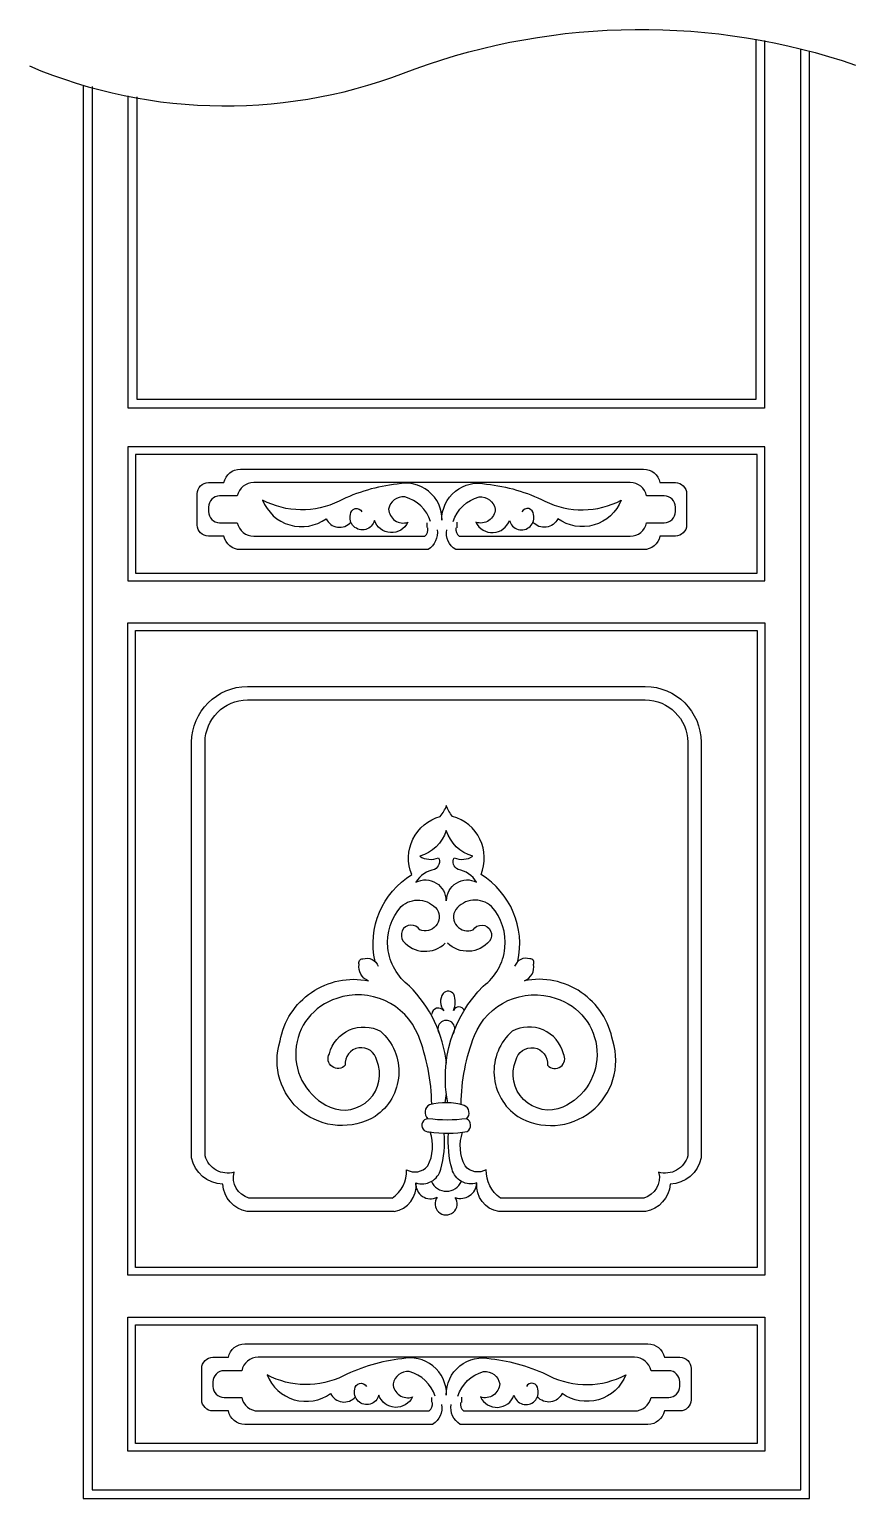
# Model space of a CAD drawing. Header units: metres. Extents: x -1177 to -711, y -4 to 825.
import ezdxf

# ---------------------------------------------------------------- set-up
doc = ezdxf.new("R2010")
doc.units = ezdxf.units.M
doc.layers.add('3', color=3, linetype='Continuous')
doc.layers.add('4', color=4, linetype='Continuous')

msp = doc.modelspace()

# ---------------------------------------------------------------- linework, layer by layer
at = {"layer": '3'}
for p, q in [((-935.84, 547.14), (-935.84, 543.97)), ((-933.32, 53.8), (-933.32, 50.62))]:
    msp.add_line(p, q, dxfattribs=at)
for points in [[(-1176.85, 804.5, 0.2), (-959.42, 802.98, -0.17), (-711.05, 805.05)], [(-946.96, 542.97, -0.3), (-952.03, 531.74), (-1057.92, 531.74, -0.36), (-1067.18, 539.3), (-1075.9, 539.3, -0.41), (-1082.2, 545.6), (-1082.2, 563.24, -0.41), (-1075.9, 569.54), (-1067.18, 569.54, -0.36), (-1057.92, 577.1), (-830.62, 577.1, -0.36), (-821.36, 569.54), (-812.64, 569.54, -0.41), (-806.34, 563.24), (-806.34, 545.6, -0.41), (-812.64, 539.3), (-821.36, 539.3, -0.36), (-830.62, 531.74), (-936.51, 531.74, -0.31), (-941.58, 542.97)], [(-936.34, 544.04, 0.28), (-934.56, 539.3), (-838.18, 539.3, 0.36), (-828.92, 546.86), (-818.94, 546.86, 0.41), (-812.64, 553.16), (-812.64, 555.68, 0.41), (-818.94, 561.98), (-828.92, 561.98, 0.36), (-838.18, 569.54), (-1050.36, 569.54, 0.36), (-1059.62, 561.98), (-1069.6, 561.98, 0.41), (-1075.9, 555.68), (-1075.9, 553.16, 0.41), (-1069.6, 546.86), (-1059.62, 546.86, 0.36), (-1050.36, 539.3), (-953.98, 539.3, 0.28), (-952.2, 544.04)], [(-944.19, 548.27, 0.49), (-969.48, 568.69, 0.09), (-1002.3, 559.03, -0.24), (-1045.39, 559.64, 0.49), (-1009.55, 549.18, 0.55), (-995.61, 547.25)], [(-944.35, 548.27, -0.49), (-919.06, 568.69, -0.09), (-886.24, 559.03, 0.24), (-843.15, 559.64, -0.49), (-878.99, 549.18, -0.55), (-892.93, 547.25)], [(-950.68, 547.56, 0.26), (-965.25, 561.45, 0.39), (-974.31, 554.61, 0.5), (-963.44, 547.17, -0.67), (-982.37, 548.17, -1.01), (-995.86, 551.59, -0.79), (-989.41, 553)], [(-937.86, 547.56, -0.26), (-923.29, 561.45, -0.39), (-914.23, 554.61, -0.5), (-925.1, 547.17, 0.67), (-906.17, 548.17, 1.01), (-892.68, 551.59, 0.79), (-899.13, 553)], [(-1085.39, 188.7), (-1085.39, 423.07, -0.41), (-1053.89, 454.57), (-829.61, 454.57, -0.41), (-798.11, 423.07), (-798.11, 188.7, -0.35), (-815.62, 173.89, -0.34), (-829.43, 158.41), (-912.24, 158.41)], [(-972.27, 165.97), (-1053.05, 165.97, -0.41), (-1061.42, 180.63, -0.42), (-1077.83, 189.74), (-1077.83, 423.07, -0.41), (-1053.89, 447.01), (-829.61, 447.01, -0.41), (-805.67, 423.07), (-805.67, 189.74, -0.42), (-822.08, 180.63, -0.41), (-830.45, 165.97), (-911.23, 165.97)], [(-981.95, 299.41, -0.32), (-961.3, 348.43, -0.45), (-945.24, 381.23, 0.09), (-941.65, 387.45, 0.09)], [(-901.55, 299.41, 0.32), (-922.2, 348.43, 0.45), (-938.26, 381.23, -0.09), (-941.85, 387.45, -0.09)], [(-941.62, 333.73, -0.56), (-924.72, 344.21, 0.21), (-935.21, 351.39, -0.43), (-937.35, 357.98, 0.25), (-926.86, 358.76, -0.25), (-941.81, 373.31, -0.25), (-956.77, 358.76, 0.25), (-946.28, 357.98, -0.43), (-948.42, 351.39, 0.21), (-958.91, 344.21, -0.56), (-942.01, 333.73)], [(-941.75, 242.06, 0.17), (-962.56, 285.61, -0.44), (-967.17, 330.52, -0.43), (-947, 328.79, -0.73), (-956.8, 317.27, 1.05), (-966.05, 310.97, 0.44), (-942.39, 309.79)], [(-940.97, 219.79, -0.25), (-920.94, 285.61, 0.44), (-916.33, 330.52, 0.43), (-936.5, 328.79, 0.73), (-926.7, 317.27, -1.05), (-917.45, 310.97, -0.44), (-941.11, 309.79, -0.41)], [(-950.02, 218.93, 0.09), (-957.57, 257.69, 0.4), (-1003.58, 278.61, 0.69), (-1007.36, 217.21, 0.67), (-980.92, 243.62, 0.95), (-998.78, 240.88, -0.9), (-1007.7, 247.4, -0.49), (-978.86, 260.09, -0.49), (-981.95, 212.07, -0.69), (-1035.52, 254.6, -0.42), (-985.73, 288.56, -0.37), (-990.88, 297.82, -0.6), (-988.82, 300.9, -0.41), (-980.23, 296.79)], [(-933.48, 218.93, -0.09), (-925.93, 257.69, -0.4), (-879.92, 278.61, -0.69), (-876.14, 217.21, -0.67), (-902.58, 243.62, -0.95), (-884.72, 240.88, 0.9), (-875.8, 247.4, 0.49), (-904.64, 260.09, 0.49), (-901.55, 212.07, 0.69), (-847.98, 254.6, 0.42), (-897.77, 288.56, 0.37), (-892.62, 297.82, 0.6), (-894.68, 300.9, 0.41), (-903.27, 296.79)], [(-931.66, 271.75, 0.66), (-937.74, 271.82, 0.19), (-937.55, 280.94, 0.52), (-943.57, 281.33, 0.36), (-943.18, 271.63, 0.7), (-949.98, 269.69)], [(-942.53, 219.81, 0.02), (-941.75, 224.94, 0.02)], [(-930.36, 210.78, 0.53), (-931.68, 218.3, 0.13), (-951.25, 218.67, 0.53), (-952.19, 210.78)], [(-972.27, 165.97, 0.26), (-964.26, 182.01, 0.37), (-952.26, 184.16, 0.21), (-950.92, 203.36)], [(-971.26, 158.41, 0.4), (-958.9, 174.51, 0.43), (-944.94, 182.26, 0.09), (-942.99, 202.58, 0.09)], [(-912.24, 158.41, -0.4), (-924.6, 174.51, -0.43), (-938.56, 182.26, -0.09), (-940.52, 202.56, -0.09)], [(-911.23, 165.97, -0.26), (-919.24, 182.01, -0.37), (-931.24, 184.16, -0.2), (-932.64, 203.18)], [(-971.26, 158.41), (-1054.07, 158.41, -0.34), (-1067.88, 173.89, -0.35), (-1085.39, 188.7)], [(-958.9, 174.51, 0.59), (-946.94, 166.51, 1.95), (-936.77, 166.32, 0.5), (-924.6, 174.51)], [(-944.44, 49.62, -0.3), (-949.51, 38.39), (-1055.4, 38.39, -0.36), (-1064.66, 45.95), (-1073.38, 45.95, -0.41), (-1079.68, 52.25), (-1079.68, 69.89, -0.41), (-1073.38, 76.19), (-1064.66, 76.19, -0.36), (-1055.4, 83.75), (-828.1, 83.75, -0.36), (-818.84, 76.19), (-810.12, 76.19, -0.41), (-803.82, 69.89), (-803.82, 52.25, -0.41), (-810.12, 45.95), (-818.84, 45.95, -0.36), (-828.1, 38.39), (-933.99, 38.39, -0.31), (-939.06, 49.62)], [(-933.82, 50.69, 0.28), (-932.04, 45.95), (-835.66, 45.95, 0.36), (-826.4, 53.51), (-816.42, 53.51, 0.41), (-810.12, 59.81), (-810.12, 62.33, 0.41), (-816.42, 68.63), (-826.4, 68.63, 0.36), (-835.66, 76.19), (-1047.84, 76.19, 0.36), (-1057.1, 68.63), (-1067.08, 68.63, 0.41), (-1073.38, 62.33), (-1073.38, 59.81, 0.41), (-1067.08, 53.51), (-1057.1, 53.51, 0.36), (-1047.84, 45.95), (-951.46, 45.95, 0.28), (-949.68, 50.69)], [(-941.67, 54.93, 0.49), (-966.96, 75.34, 0.09), (-999.78, 65.69, -0.24), (-1042.87, 66.29, 0.49), (-1007.03, 55.83, 0.55), (-993.09, 53.9)], [(-941.83, 54.93, -0.49), (-916.54, 75.34, -0.09), (-883.72, 65.69, 0.24), (-840.63, 66.29, -0.49), (-876.47, 55.83, -0.55), (-890.41, 53.9)], [(-948.16, 54.21, 0.26), (-962.73, 68.1, 0.39), (-971.79, 61.26, 0.5), (-960.92, 53.82, -0.67), (-979.85, 54.82, -1.01), (-993.34, 58.24, -0.79), (-986.89, 59.65)], [(-935.34, 54.21, -0.26), (-920.77, 68.1, -0.39), (-911.71, 61.26, -0.5), (-922.58, 53.82, 0.67), (-903.65, 54.82, 1.01), (-890.16, 58.24, 0.79), (-896.61, 59.65)]]:
    msp.add_lwpolyline(points, format="xyb", dxfattribs=at)
for points in [[(-1141.55, 792.85), (-1141.55, 1.45), (-741.95, 1.45), (-741.95, 813.94)], [(-762.4, 818.96), (-762.4, 611.53), (-1121.1, 611.53), (-1121.1, 787.62)], [(-952.7, 546.85), (-952.7, 544.26)], [(-935.84, 546.85), (-935.84, 544.26)], [(-950.18, 53.51), (-950.18, 50.91)], [(-933.32, 53.51), (-933.32, 50.91)]]:
    msp.add_lwpolyline(points, dxfattribs=at)
for points in [[(-1121.3, 589.7), (-1121.3, 514.1), (-762.2, 514.1), (-762.2, 589.7)], [(-1116.98, 585.38), (-1116.98, 518.42), (-766.52, 518.42), (-766.52, 585.38)], [(-1121.3, 122.5), (-1121.3, 490.48), (-762.2, 490.48), (-762.2, 122.5)], [(-1116.98, 126.82), (-1116.98, 486.16), (-766.52, 486.16), (-766.52, 126.82)], [(-1121.3, 23.27), (-1121.3, 98.87), (-762.2, 98.87), (-762.2, 23.27)], [(-1116.98, 27.59), (-1116.98, 94.55), (-766.52, 94.55), (-766.52, 27.59)]]:
    msp.add_lwpolyline(points, close=True, dxfattribs=at)
msp.add_lwpolyline([(-930.36, 210.78, -0.07), (-952.19, 210.78, 1.03), (-951.44, 203.44, 0.09), (-929.98, 203.63, 0.58)], format="xyb", close=True, dxfattribs=at)
for centre, radius, start, end in [((-941.81, 261.43), 4.79, 326.83, 218.43), ((-941.75, 179.2), 9.32, 204.41, 335.59)]:
    msp.add_arc(centre, radius, start, end, dxfattribs=at)
at = {"layer": '4'}
for points in [[(-1146.5, 793.75), (-1146.5, -3.5), (-737, -3.5), (-737, 813.11)], [(-767.35, 819.57), (-767.35, 616.48), (-1116.15, 616.48), (-1116.15, 787.02)]]:
    msp.add_lwpolyline(points, dxfattribs=at)

doc.saveas('drawing.dxf')
